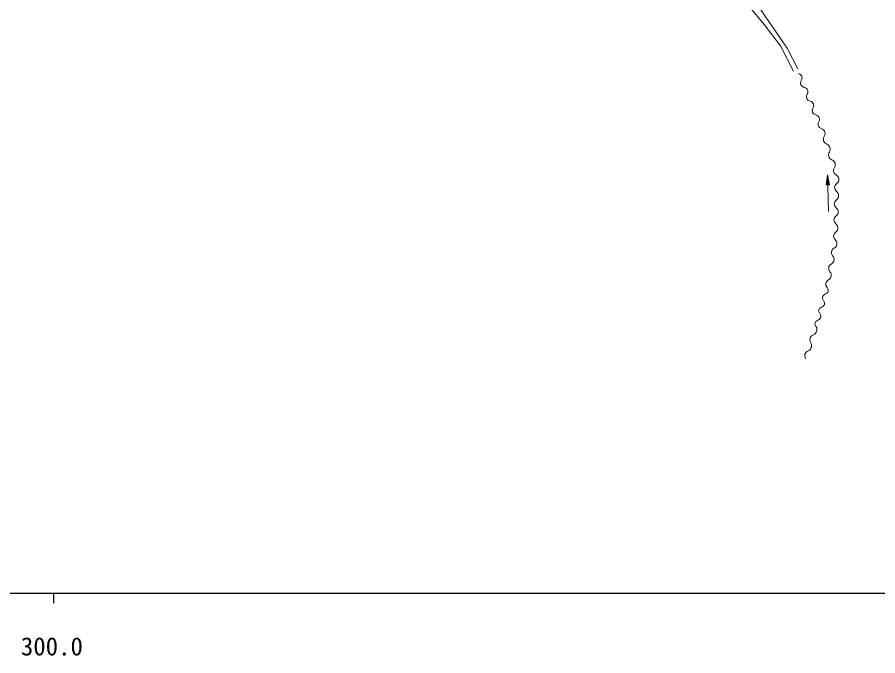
# Model space of a CAD drawing. Units: millimetres, scale not verified. Extents: x 40000 to 680000, y 20000 to 380000.
# Drawn here: x 364358 to 450853, y 198715 to 262880 of the extents above; entities that cross this region are included whole.
import ezdxf
from ezdxf.enums import TextEntityAlignment as Align

# ---------------------------------------------------------------- set-up
doc = ezdxf.new("R2010")
doc.units = ezdxf.units.MM
doc.header["$LTSCALE"] = 1000
doc.layers.add('M-BGD', color=7, linetype='Continuous', lineweight=13)
doc.layers.add('M-TTL-BAND', color=7, linetype='Continuous', lineweight=25)
doc.styles.add('ＭＳ ゴシック', font='')
doc.styles.get('ＭＳ ゴシック').set_extended_font_data('MS Gothic')

msp = doc.modelspace()

# ---------------------------------------------------------------- hatches: boundary and pattern name
at = {"layer": 'M-BGD'}
msp.add_hatch(color=256, dxfattribs=at).paths.add_polyline_path([(445802, 247032), (445992, 246036), (445658, 246028)])

# ---------------------------------------------------------------- linework, layer by layer
for p, q in [((437634, 264322), (439442, 262148)), ((441732, 259757), (438414, 264607)), ((439442, 262148), (441089, 259997)), ((441089, 259997), (442393, 257458)), ((442808, 257691), (441732, 259757)), ((442872, 257215), (443003, 257169)), ((443003, 257169), (443092, 257104)), ((443092, 257104), (443158, 257030)), ((443158, 257030), (443203, 256947)), ((443203, 256947), (443231, 256857)), ((443109, 256396), (443093, 256287)), ((443093, 256287), (443101, 256189)), ((443101, 256189), (443129, 256098)), ((443166, 256523), (443109, 256396)), ((443129, 256098), (443175, 256016)), ((443223, 256649), (443166, 256523)), ((443239, 256758), (443223, 256649)), ((443231, 256857), (443239, 256758)), ((443175, 256016), (443240, 255941)), ((443240, 255941), (443460, 255830)), ((443460, 255830), (443590, 255783)), ((443590, 255783), (443680, 255719)), ((443680, 255719), (443745, 255645)), ((443745, 255645), (443791, 255562)), ((443811, 255264), (443754, 255137)), ((443791, 255562), (443819, 255471)), ((443827, 255373), (443811, 255264)), ((443819, 255471), (443827, 255373)), ((443697, 255011), (443681, 254902)), ((443681, 254902), (443689, 254803)), ((443689, 254803), (443716, 254713)), ((443754, 255137), (443697, 255011)), ((443716, 254713), (443762, 254630)), ((443762, 254630), (443827, 254556)), ((443827, 254556), (444048, 254445)), ((444048, 254445), (444178, 254398)), ((444178, 254398), (444268, 254334)), ((444268, 254334), (444333, 254259)), ((444284, 253626), (444268, 253517)), ((444268, 253517), (444276, 253418)), ((444341, 253752), (444284, 253626)), ((444333, 254259), (444379, 254177)), ((444398, 253878), (444341, 253752)), ((444379, 254177), (444406, 254086)), ((444414, 253987), (444398, 253878)), ((444406, 254086), (444414, 253987)), ((444276, 253418), (444304, 253328)), ((444304, 253328), (444350, 253245)), ((444350, 253245), (444415, 253170)), ((444415, 253170), (444635, 253059)), ((444635, 253059), (444766, 253013)), ((444766, 253013), (444855, 252948)), ((444855, 252948), (444920, 252874)), ((444920, 252874), (444966, 252791)), ((444966, 252791), (444994, 252701)), ((445002, 252602), (444986, 252493)), ((444994, 252701), (445002, 252602)), ((444872, 252240), (444856, 252131)), ((444856, 252131), (444864, 252033)), ((444864, 252033), (444892, 251942)), ((444929, 252367), (444872, 252240)), ((444892, 251942), (444938, 251860)), ((444986, 252493), (444929, 252367)), ((444938, 251860), (445003, 251785)), ((445003, 251785), (445223, 251674)), ((445223, 251674), (445351, 251608)), ((445351, 251608), (445438, 251528)), ((445476, 250893), (445411, 250764)), ((445438, 251528), (445499, 251440)), ((445541, 251022), (445476, 250893)), ((445499, 251440), (445540, 251345)), ((445540, 251345), (445562, 251245)), ((445564, 251138), (445541, 251022)), ((445562, 251245), (445564, 251138)), ((445411, 250764), (445388, 250649)), ((445388, 250649), (445391, 250542)), ((445391, 250542), (445413, 250441)), ((445413, 250441), (445454, 250347)), ((445454, 250347), (445515, 250258)), ((445515, 250258), (445730, 250112)), ((445730, 250112), (445858, 250046)), ((445858, 250046), (445945, 249966)), ((445918, 249203), (445895, 249087)), ((445984, 249332), (445918, 249203)), ((445945, 249966), (446006, 249878)), ((446049, 249461), (445984, 249332)), ((446006, 249878), (446047, 249784)), ((446047, 249784), (446069, 249683)), ((446072, 249576), (446049, 249461)), ((446069, 249683), (446072, 249576)), ((445895, 249087), (445898, 248980)), ((445898, 248980), (445920, 248880)), ((445920, 248880), (445961, 248785)), ((445961, 248785), (446022, 248697)), ((446022, 248697), (446237, 248551)), ((446237, 248551), (446366, 248485)), ((446366, 248485), (446452, 248405)), ((446452, 248405), (446513, 248317)), ((446513, 248317), (446554, 248222)), ((446426, 247641), (446403, 247526)), ((446403, 247526), (446405, 247419)), ((446405, 247419), (446427, 247318)), ((446491, 247770), (446426, 247641)), ((446556, 247899), (446491, 247770)), ((446554, 248222), (446576, 248122)), ((446579, 248015), (446556, 247899)), ((446576, 248122), (446579, 248015)), ((445802, 247032), (445885, 243373)), ((446427, 247318), (446468, 247223)), ((446468, 247223), (446529, 247135)), ((446529, 247135), (446744, 246989)), ((446744, 246989), (446844, 246885)), ((446844, 246885), (446899, 246782)), ((446899, 246782), (446928, 246680)), ((446936, 246578), (446924, 246476)), ((446928, 246680), (446936, 246578)), ((446531, 245873), (446519, 245772)), ((446519, 245772), (446527, 245670)), ((446527, 245670), (446556, 245567)), ((446564, 245974), (446531, 245873)), ((446624, 246075), (446564, 245974)), ((446727, 246175), (446624, 246075)), ((446831, 246274), (446727, 246175)), ((446891, 246375), (446831, 246274)), ((446924, 246476), (446891, 246375)), ((446556, 245567), (446711, 245360)), ((446711, 245360), (446810, 245256)), ((446810, 245256), (446865, 245153)), ((446890, 244847), (446857, 244746)), ((446865, 245153), (446894, 245051)), ((446902, 244949), (446890, 244847)), ((446894, 245051), (446902, 244949)), ((446497, 244244), (446485, 244143)), ((446485, 244143), (446493, 244040)), ((446493, 244040), (446522, 243938)), ((446530, 244345), (446497, 244244)), ((446522, 243938), (446677, 243731)), ((446590, 244446), (446530, 244345)), ((446694, 244546), (446590, 244446)), ((446797, 244645), (446694, 244546)), ((446857, 244746), (446797, 244645)), ((446677, 243731), (446776, 243627)), ((446823, 243117), (446764, 243016)), ((446776, 243627), (446832, 243524)), ((446856, 243218), (446823, 243117)), ((446832, 243524), (446861, 243422)), ((446868, 243320), (446856, 243218)), ((446861, 243422), (446868, 243320)), ((446463, 242615), (446451, 242513)), ((446451, 242513), (446459, 242411)), ((446459, 242411), (446488, 242309)), ((446496, 242716), (446463, 242615)), ((446488, 242309), (446643, 242102)), ((446556, 242817), (446496, 242716)), ((446660, 242917), (446556, 242817)), ((446764, 243016), (446660, 242917)), ((446730, 241387), (446626, 241287)), ((446643, 242102), (446743, 241998)), ((446789, 241488), (446730, 241387)), ((446743, 241998), (446798, 241895)), ((446822, 241589), (446789, 241488)), ((446798, 241895), (446827, 241793)), ((446834, 241691), (446822, 241589)), ((446827, 241793), (446834, 241691)), ((446430, 240986), (446418, 240884)), ((446418, 240884), (446425, 240782)), ((446425, 240782), (446454, 240680)), ((446463, 241087), (446430, 240986)), ((446454, 240680), (446609, 240473)), ((446522, 241188), (446463, 241087)), ((446626, 241287), (446522, 241188)), ((446609, 240473), (446692, 240356)), ((446351, 239597), (446277, 239508)), ((446469, 239679), (446351, 239597)), ((446587, 239760), (446469, 239679)), ((446661, 239850), (446587, 239760)), ((446709, 239943), (446661, 239850)), ((446692, 240356), (446731, 240247)), ((446736, 240041), (446709, 239943)), ((446731, 240247), (446744, 240142)), ((446744, 240142), (446736, 240041)), ((446202, 239316), (446194, 239215)), ((446194, 239215), (446207, 239111)), ((446229, 239414), (446202, 239316)), ((446207, 239111), (446329, 238885)), ((446277, 239508), (446229, 239414)), ((446329, 238885), (446412, 238768)), ((446412, 238768), (446451, 238658)), ((445997, 237920), (445949, 237826)), ((446071, 238009), (445997, 237920)), ((446189, 238090), (446071, 238009)), ((446306, 238172), (446189, 238090)), ((446381, 238261), (446306, 238172)), ((446429, 238355), (446381, 238261)), ((446456, 238453), (446429, 238355)), ((446451, 238658), (446464, 238554)), ((446464, 238554), (446456, 238453)), ((445922, 237728), (445914, 237627)), ((445914, 237627), (445927, 237523)), ((445949, 237826), (445922, 237728)), ((445927, 237523), (446049, 237296)), ((446049, 237296), (446131, 237179)), ((446131, 237179), (446170, 237070)), ((446170, 237070), (446183, 236965)), ((445641, 236140), (445634, 236039)), ((445669, 236237), (445641, 236140)), ((445717, 236331), (445669, 236237)), ((445791, 236421), (445717, 236331)), ((445908, 236502), (445791, 236421)), ((446026, 236584), (445908, 236502)), ((446100, 236673), (446026, 236584)), ((446148, 236767), (446100, 236673)), ((446175, 236864), (446148, 236767)), ((446183, 236965), (446175, 236864)), ((445634, 236039), (445647, 235934)), ((445647, 235934), (445768, 235708)), ((445768, 235708), (445843, 235598)), ((445867, 235326), (445834, 235247)), ((445843, 235598), (445875, 235501)), ((445881, 235411), (445867, 235326)), ((445875, 235501), (445881, 235411)), ((445296, 234782), (445282, 234698)), ((445282, 234698), (445288, 234607)), ((445288, 234607), (445395, 234400)), ((445329, 234861), (445296, 234782)), ((445382, 234934), (445329, 234861)), ((445460, 235000), (445382, 234934)), ((445581, 235054), (445460, 235000)), ((445703, 235108), (445581, 235054)), ((445781, 235174), (445703, 235108)), ((445834, 235247), (445781, 235174)), ((444955, 233553), (444922, 233474)), ((445008, 233626), (444955, 233553)), ((445087, 233692), (445008, 233626)), ((445208, 233746), (445087, 233692)), ((445329, 233800), (445208, 233746)), ((445408, 233866), (445329, 233800)), ((445395, 234400), (445469, 234290)), ((445461, 233939), (445408, 233866)), ((445493, 234018), (445461, 233939)), ((445469, 234290), (445501, 234193)), ((445507, 234103), (445493, 234018)), ((445501, 234193), (445507, 234103)), ((444922, 233474), (444908, 233390)), ((444908, 233390), (444915, 233299)), ((444915, 233299), (445021, 233092)), ((445021, 233092), (445095, 232982)), ((445120, 232710), (445087, 232631)), ((445095, 232982), (445127, 232885)), ((445134, 232795), (445120, 232710)), ((445127, 232885), (445134, 232795)), ((444548, 232166), (444534, 232082)), ((444534, 232082), (444541, 231991)), ((444541, 231991), (444647, 231784)), ((444581, 232245), (444548, 232166)), ((444634, 232318), (444581, 232245)), ((444713, 232384), (444634, 232318)), ((444834, 232438), (444713, 232384)), ((444955, 232492), (444834, 232438)), ((445034, 232558), (444955, 232492)), ((445087, 232631), (445034, 232558)), ((444384, 230978), (444255, 230909)), ((444514, 231048), (444384, 230978)), ((444602, 231130), (444514, 231048)), ((444664, 231222), (444602, 231130)), ((444647, 231784), (444711, 231652)), ((444706, 231319), (444664, 231222)), ((444729, 231423), (444706, 231319)), ((444711, 231652), (444733, 231533)), ((444733, 231533), (444729, 231423)), ((444039, 230534), (444036, 230423)), ((444036, 230423), (444122, 230173)), ((444063, 230637), (444039, 230534)), ((444105, 230735), (444063, 230637)), ((444167, 230826), (444105, 230735)), ((444122, 230173), (444186, 230040)), ((444255, 230909), (444167, 230826)), ((443642, 229215), (443580, 229123)), ((443729, 229298), (443642, 229215)), ((443859, 229367), (443729, 229298)), ((443988, 229436), (443859, 229367)), ((444076, 229519), (443988, 229436)), ((444138, 229610), (444076, 229519)), ((444180, 229708), (444138, 229610)), ((444204, 229811), (444180, 229708)), ((444186, 230040), (444207, 229922)), ((444207, 229922), (444204, 229811)), ((443514, 228922), (443510, 228812)), ((443510, 228812), (443596, 228561)), ((443537, 229026), (443514, 228922)), ((443580, 229123), (443537, 229026))]:
    msp.add_line(p, q, dxfattribs=at)
msp.add_lwpolyline([(445802, 247032), (445992, 246036), (445658, 246028)], close=True, dxfattribs=at)
msp.add_open_spline([(392832, 336934), (392343, 336558), (391800, 336244), (391366, 335807), (390933, 335372), (390570, 334866), (390251, 334341), (389938, 333827), (389695, 333271), (389477, 332710), (389279, 332199), (389093, 331678), (388996, 331138), (388864, 330403), (388804, 329646), (388864, 328901), (388930, 328082), (389181, 327287), (389404, 326496), (389579, 325873), (389745, 325239), (390028, 324657), (390308, 324084), (390687, 323562), (391075, 323056), (391406, 322626), (391772, 322220), (392163, 321845), (392644, 321384), (393150, 320942), (393703, 320572), (394393, 320110), (395150, 319756), (395900, 319401), (396785, 318983), (397683, 318587), (398610, 318272), (399569, 317947), (400555, 317700), (401546, 317492), (403302, 317124), (405080, 316856), (406864, 316671), (409304, 316418), (411764, 316411), (414214, 316281), (416007, 316185), (417809, 316196), (419593, 315993), (421132, 315818), (422650, 315487), (424171, 315193), (425469, 314942), (426764, 314673), (428051, 314371), (428774, 314202), (429501, 314044), (430207, 313817), (431408, 313431), (432579, 312953), (433735, 312447), (434858, 311955), (435964, 311418), (437040, 310830), (438097, 310254), (439138, 309644), (440130, 308962), (441192, 308232), (442225, 307451), (443184, 306591), (444338, 305556), (445435, 304448), (446418, 303249), (447537, 301885), (448460, 300371), (449428, 298896), (450287, 297587), (451108, 296254), (451907, 294908), (453011, 293050), (454010, 291131), (455105, 289267), (456284, 287261), (457435, 285234), (458734, 283303), (459441, 282251), (460214, 281245), (460997, 280249), (462154, 278778), (463332, 277322), (464590, 275937), (465746, 274665), (466963, 273447), (468219, 272273), (469850, 270748), (471503, 269235), (473285, 267889), (474908, 266665), (476671, 265638), (478387, 264548), (479871, 263605), (481393, 262722), (482878, 261781), (483880, 261147), (484805, 260383), (485860, 259841), (487061, 259224), (488440, 259001), (489633, 258368), (490416, 257953), (491094, 257363), (491824, 256859), (492328, 256512), (492830, 256164), (493333, 255817)], degree=3, knots=[0, 0, 0, 0, 1, 1, 1, 2, 2, 2, 3, 3, 3, 4, 4, 4, 5, 5, 5, 6, 6, 6, 7, 7, 7, 8, 8, 8, 9, 9, 9, 10, 10, 10, 11, 11, 11, 12, 12, 12, 13, 13, 13, 14, 14, 14, 15, 15, 15, 16, 16, 16, 17, 17, 17, 18, 18, 18, 19, 19, 19, 20, 20, 20, 21, 21, 21, 22, 22, 22, 23, 23, 23, 24, 24, 24, 25, 25, 25, 26, 26, 26, 27, 27, 27, 28, 28, 28, 29, 29, 29, 30, 30, 30, 31, 31, 31, 32, 32, 32, 33, 33, 33, 34, 34, 34, 35, 35, 35, 36, 36, 36, 37, 37, 37, 38, 38, 38, 38], dxfattribs=at)
at = {"layer": 'M-TTL-BAND'}
for p, q in [((40000, 205000), (579000, 205000)), ((368000, 205000), (368000, 204000))]:
    msp.add_line(p, q, dxfattribs=at)

# ---------------------------------------------------------------- texts
at = {"layer": 'M-TTL-BAND', "style": 'ＭＳ ゴシック'}
msp.add_text('300.0', height=1833, dxfattribs=at).set_placement((367844, 198195), align=Align.BOTTOM_CENTER)

doc.saveas('drawing.dxf')
